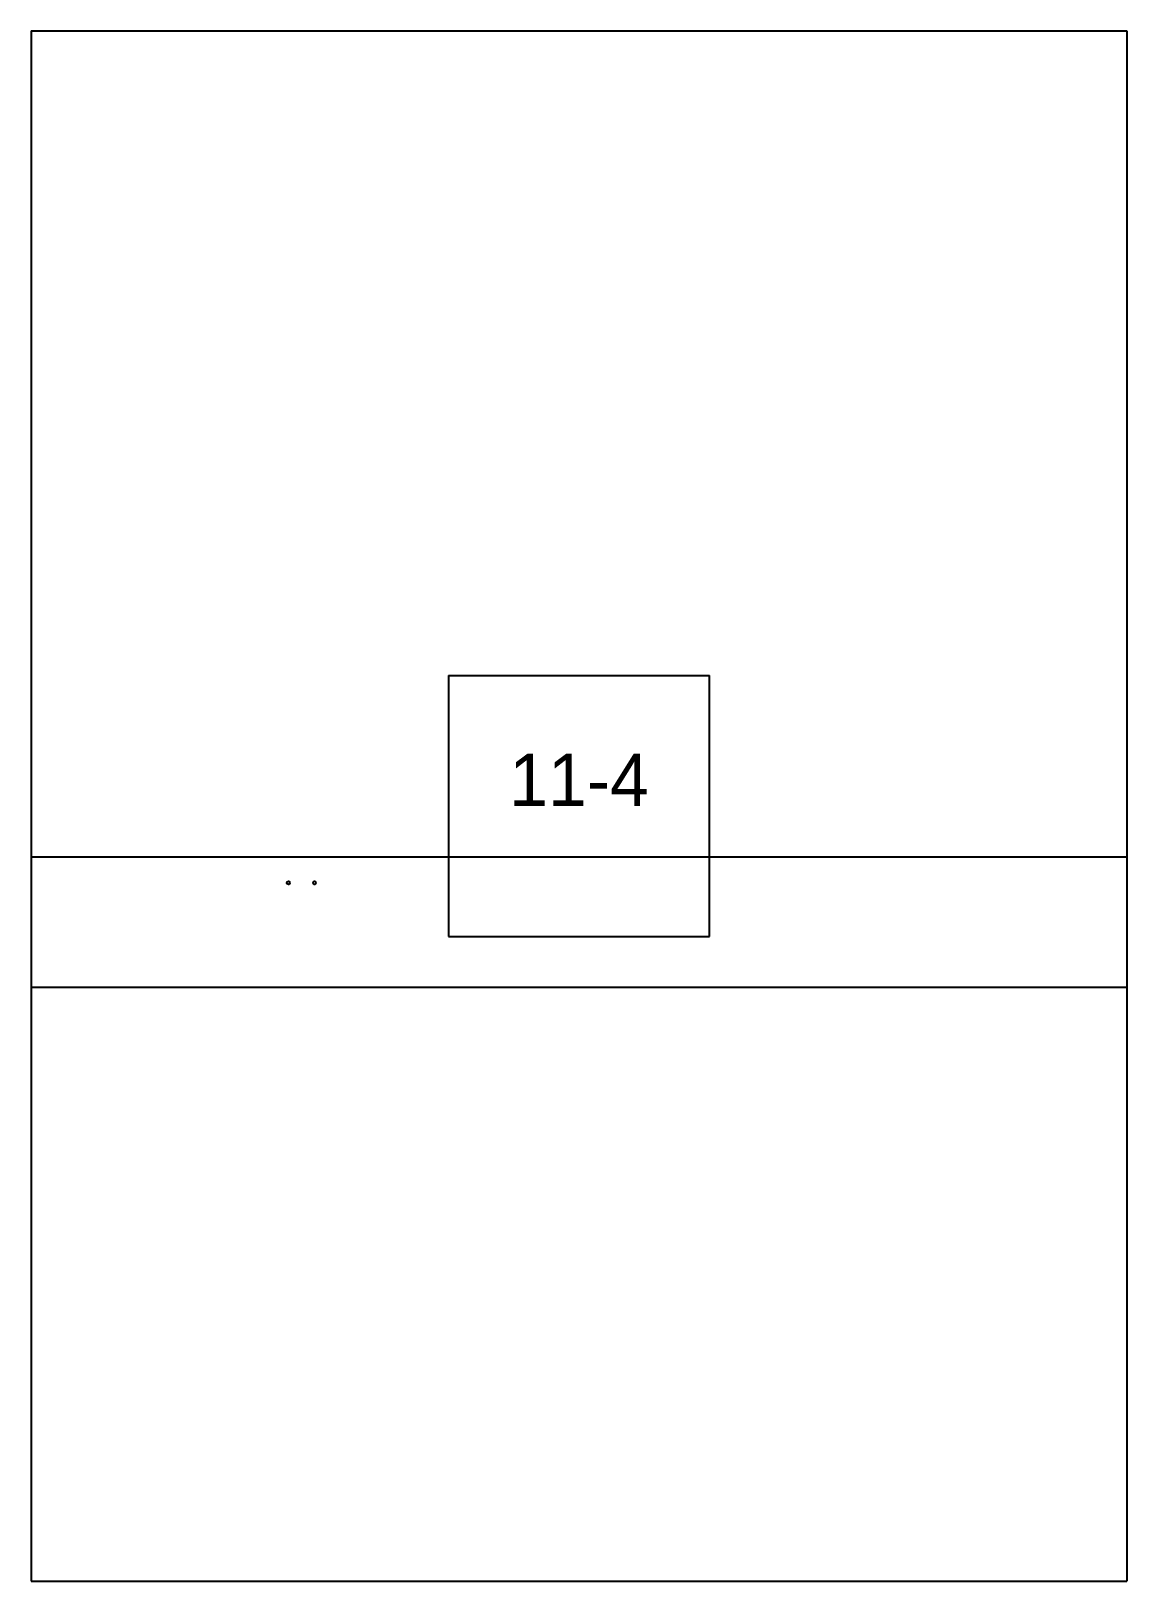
# Paper-space layout 'Plan 11-4' of a CAD drawing. Header units: metres, sheet in millimetres. Extents: x 0 to 210, y 0 to 297.
# The model-space entities are those that its viewports show. They can reach past a viewport. Long polylines and large blocks are cut down to what shows.
import ezdxf
from ezdxf.enums import TextEntityAlignment as Align

# ---------------------------------------------------------------- set-up
doc = ezdxf.new("R2010")
doc.units = ezdxf.units.M
for name, color, linetype in [('default', 7, 'Continuous'), ('mcircles', 7, 'Continuous'), ('TEXTLAYER', 7, 'Continuous'), ('VIEWPORTS', 7, 'Continuous')]:
    doc.layers.add(name, color=color, linetype=linetype)

msp = doc.modelspace()

# ---------------------------------------------------------------- linework, layer by layer
at = {"color": 9}
for p, q in [((630, -2673), (630, -2970)), ((630, -2673), (630, -2970)), ((840, -2673), (840, -2970)), ((840, -2673), (840, -2970)), ((420, -2970), (630, -2970)), ((420, -2970), (630, -2970)), ((630, -2970), (840, -2970)), ((630, -2970), (630, -3267)), ((630, -2970), (840, -2970)), ((630, -2970), (630, -3267)), ((840, -2970), (1050, -2970)), ((840, -2970), (840, -3267)), ((840, -2970), (1050, -2970)), ((840, -2970), (840, -3267)), ((710, -3093.5), (760, -3093.5)), ((710, -3093.5), (710, -3143.5)), ((760, -3143.5), (760, -3093.5)), ((710, -3143.5), (760, -3143.5)), ((420, -3267), (630, -3267)), ((630, -3267), (840, -3267)), ((840, -3267), (1050, -3267))]:
    msp.add_line(p, q, dxfattribs=at)
at = {"layer": 'default', "color": 7, "linetype": 'Continuous'}
for p, q in [((608.64, -3128.23), (960.96, -3128.23)), ((608.64, -3153.23), (960.96, -3153.23))]:
    msp.add_line(p, q, dxfattribs=at)
at = {"layer": 'mcircles', "color": 7, "linetype": 'Continuous'}
for centre in [(679.31, -3133.23), (684.31, -3133.23)]:
    msp.add_circle(centre, 0.3, dxfattribs=at)

# ---------------------------------------------------------------- texts
at = {"layer": 'TEXTLAYER', "color": 1}
msp.add_text('11-4', height=10, dxfattribs=at).set_placement((735, -3118.5), align=Align.CENTER)

psp = doc.layouts.new('Plan 11-4')

# ---------------------------------------------------------------- viewports
at = {"layer": 'VIEWPORTS'}
psp.add_viewport(center=(105, 148.5), size=(210, 297), view_center_point=(735, -3118.5), view_height=297, dxfattribs=at)

doc.saveas('drawing.dxf')
